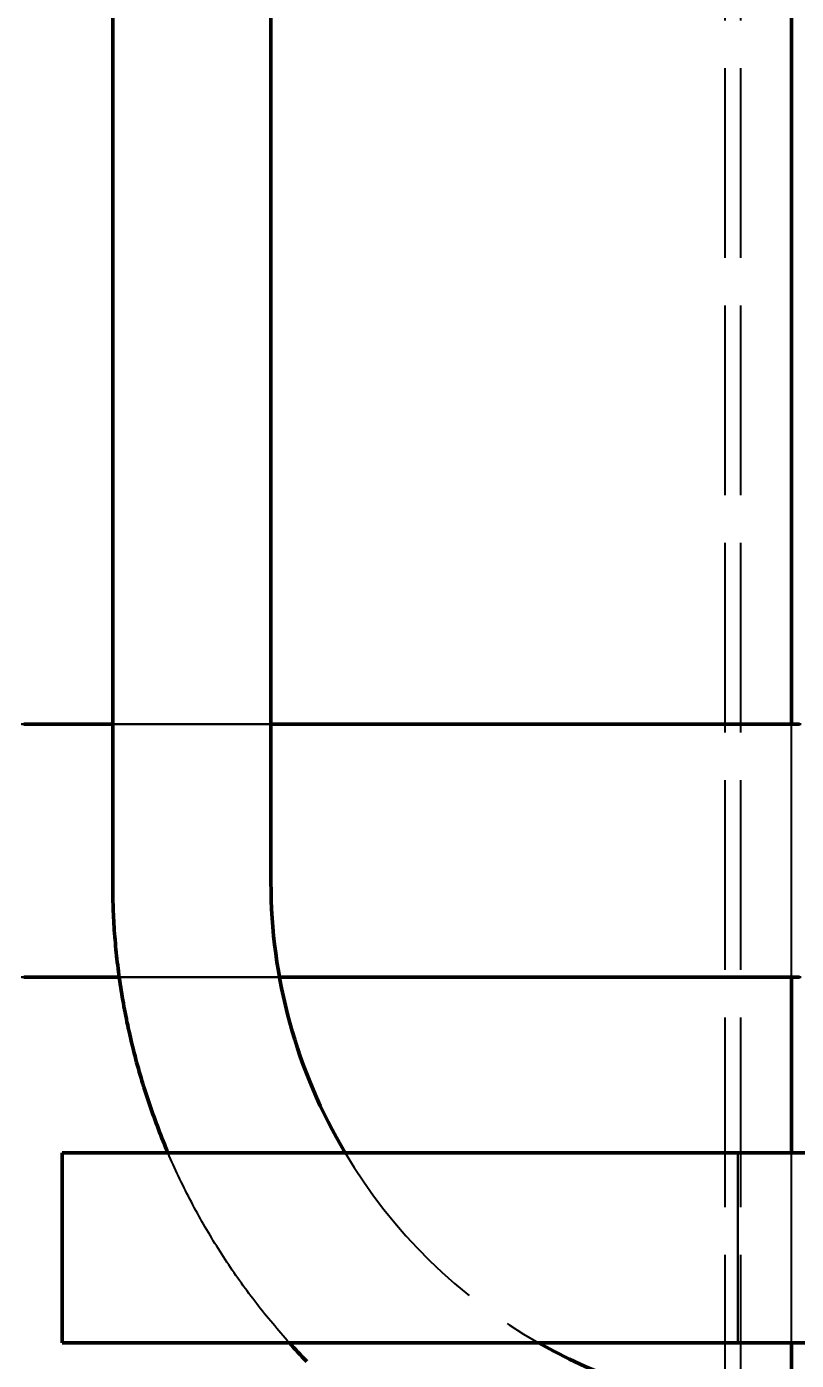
# Model space of a CAD drawing. Header units: millimetres. Extents: x 0 to 594, y 0 to 420.
# Drawn here: x 80.52 to 92.67, y 282.4 to 303.47 of the extents above; entities that cross this region are included whole.
import ezdxf

# ---------------------------------------------------------------- set-up
doc = ezdxf.new("R2010")
doc.units = ezdxf.units.MM
doc.linetypes.add('ISO02-TRAZOS', pattern=[3.75, 3, -0.75])
for name, color, linetype, lineweight in [('01-VISIBLE', 7, 'CONTINUOUS', 50), ('02-OCULTA', 4, 'ISO02-TRAZOS', 25), ('04-COTA', 3, 'CONTINUOUS', 25)]:
    doc.layers.add(name, color=color, linetype=linetype, lineweight=lineweight)
doc.styles.add('ISO3098', font='isocpeur.ttf')
doc.dimstyles.new('FLAMA-ISO', dxfattribs={"dimtxt": 3.5, "dimasz": 3, "dimexe": 2, "dimexo": 1, "dimgap": 1, "dimtad": 1, "dimdec": 1, "dimtxsty": 'ISO3098', "dimcen": 2.5, "dimclrd": 3, "dimclre": 3, "dimclrt": 3, "dimazin": 3, "dimtfac": 1, "dimtmove": 0, "dimatfit": 3, "dimlwd": 25, "dimlwe": 25})

msp = doc.modelspace()

# ---------------------------------------------------------------- linework, layer by layer
at = {"layer": '01-VISIBLE'}
for p, q in [((81.875, 289.953), (81.875, 311.156)), ((84.375, 289.953), (84.375, 311.156)), ((92.6, 292.455), (92.6, 311.156)), ((92.6, 285.678), (92.6, 288.455)), ((81.075, 282.678), (81.075, 285.678)), ((81.075, 285.678), (104.425, 285.678)), ((81.075, 282.678), (104.425, 282.678)), ((92.6, 281.579), (92.6, 282.678))]:
    msp.add_line(p, q, dxfattribs=at)
for points in [[(80.469, 292.455), (80.519, 292.455), (80.569, 292.455), (80.619, 292.455), (80.67, 292.455), (80.72, 292.455), (80.77, 292.455), (80.82, 292.455), (80.87, 292.455), (80.921, 292.455), (80.971, 292.455), (81.021, 292.455), (81.071, 292.455), (81.122, 292.455), (81.172, 292.455), (81.222, 292.455), (81.272, 292.455), (81.323, 292.455), (81.373, 292.455), (81.423, 292.455), (81.473, 292.455), (81.523, 292.455), (81.574, 292.455), (81.624, 292.455), (81.674, 292.455), (81.724, 292.455), (81.775, 292.455), (81.825, 292.455), (81.875, 292.455)], [(84.375, 292.455), (84.425, 292.455), (84.475, 292.455), (84.525, 292.455), (84.575, 292.455), (84.625, 292.455), (84.675, 292.455), (84.725, 292.455), (84.775, 292.455), (84.825, 292.455), (84.875, 292.455), (84.925, 292.455), (84.975, 292.455), (85.025, 292.455), (85.075, 292.455), (85.125, 292.455), (85.175, 292.455), (85.225, 292.455), (85.275, 292.455), (85.325, 292.455), (85.375, 292.455), (85.425, 292.455), (85.475, 292.455), (85.525, 292.455), (85.575, 292.455), (85.625, 292.455), (85.675, 292.455), (85.725, 292.455), (85.775, 292.455), (85.825, 292.455), (85.875, 292.455), (85.925, 292.455), (85.975, 292.455), (86.025, 292.455), (86.075, 292.455), (86.125, 292.455), (86.175, 292.455), (86.225, 292.455), (86.275, 292.455), (86.325, 292.455), (86.375, 292.455), (86.425, 292.455), (86.475, 292.455), (86.525, 292.455), (86.575, 292.455), (86.625, 292.455), (86.675, 292.455), (86.725, 292.455), (86.775, 292.455), (86.825, 292.455), (86.875, 292.455), (86.925, 292.455), (86.975, 292.455), (87.025, 292.455), (87.075, 292.455), (87.125, 292.455), (87.175, 292.455), (87.225, 292.455), (87.275, 292.455), (87.325, 292.455), (87.375, 292.455), (87.425, 292.455), (87.475, 292.455), (87.525, 292.455), (87.575, 292.455), (87.625, 292.455), (87.675, 292.455), (87.725, 292.455), (87.775, 292.455), (87.825, 292.455), (87.875, 292.455), (87.925, 292.455), (87.975, 292.455), (88.025, 292.455), (88.075, 292.455), (88.125, 292.455), (88.175, 292.455), (88.225, 292.455), (88.275, 292.455), (88.325, 292.455), (88.375, 292.455), (88.425, 292.455), (88.475, 292.455), (88.525, 292.455), (88.575, 292.455), (88.625, 292.455), (88.675, 292.455), (88.725, 292.455), (88.775, 292.455), (88.825, 292.455), (88.875, 292.455), (88.925, 292.455), (88.975, 292.455), (89.025, 292.455), (89.075, 292.455), (89.125, 292.455), (89.175, 292.455), (89.225, 292.455), (89.275, 292.455), (89.325, 292.455), (89.375, 292.455), (89.425, 292.455), (89.475, 292.455), (89.525, 292.455), (89.575, 292.455), (89.625, 292.455), (89.675, 292.455), (89.725, 292.455), (89.775, 292.455), (89.825, 292.455), (89.875, 292.455), (89.925, 292.455), (89.975, 292.455), (90.025, 292.455), (90.075, 292.455), (90.125, 292.455), (90.175, 292.455), (90.225, 292.455), (90.275, 292.455), (90.325, 292.455), (90.375, 292.455), (90.425, 292.455), (90.475, 292.455), (90.525, 292.455), (90.575, 292.455), (90.625, 292.455), (90.675, 292.455), (90.725, 292.455), (90.775, 292.455), (90.825, 292.455), (90.875, 292.455), (90.925, 292.455), (90.975, 292.455), (91.025, 292.455), (91.075, 292.455), (91.125, 292.455), (91.175, 292.455), (91.225, 292.455), (91.275, 292.455), (91.325, 292.455), (91.375, 292.455), (91.425, 292.455), (91.475, 292.455), (91.525, 292.455), (91.575, 292.455), (91.625, 292.455), (91.675, 292.455), (91.725, 292.455), (91.775, 292.455), (91.825, 292.455), (91.875, 292.455), (91.925, 292.455), (91.975, 292.455), (92.025, 292.455), (92.075, 292.455), (92.125, 292.455), (92.175, 292.455), (92.225, 292.455), (92.275, 292.455), (92.325, 292.455), (92.375, 292.455), (92.425, 292.455), (92.475, 292.455), (92.525, 292.455), (92.575, 292.455), (92.625, 292.455), (92.675, 292.455), (92.725, 292.455)], [(82.75, 285.678), (82.731, 285.724), (82.711, 285.771), (82.692, 285.818), (82.673, 285.864), (82.654, 285.911), (82.635, 285.958), (82.617, 286.005), (82.599, 286.052), (82.581, 286.1), (82.563, 286.147), (82.545, 286.194), (82.528, 286.242), (82.511, 286.289), (82.494, 286.337), (82.477, 286.384), (82.461, 286.432), (82.445, 286.48), (82.428, 286.528), (82.413, 286.576), (82.397, 286.624), (82.382, 286.672), (82.367, 286.72), (82.352, 286.768), (82.337, 286.817), (82.323, 286.865), (82.308, 286.914), (82.294, 286.962), (82.281, 287.011), (82.267, 287.059), (82.254, 287.108), (82.241, 287.157), (82.228, 287.206), (82.215, 287.254), (82.203, 287.303), (82.191, 287.352), (82.179, 287.401), (82.167, 287.451), (82.155, 287.5), (82.144, 287.549), (82.133, 287.598), (82.122, 287.648), (82.112, 287.697), (82.101, 287.746), (82.091, 287.796), (82.081, 287.845), (82.072, 287.895), (82.062, 287.945), (82.053, 287.994), (82.044, 288.044), (82.035, 288.094), (82.027, 288.143), (82.018, 288.193), (82.01, 288.243), (82.002, 288.293), (81.995, 288.343), (81.987, 288.393), (81.98, 288.443), (81.973, 288.493), (81.967, 288.543), (81.96, 288.593), (81.954, 288.643), (81.948, 288.693), (81.942, 288.743), (81.937, 288.794), (81.932, 288.844), (81.927, 288.894), (81.922, 288.944), (81.917, 288.995), (81.913, 289.045), (81.909, 289.095), (81.905, 289.146), (81.901, 289.196), (81.898, 289.246), (81.895, 289.297), (81.892, 289.347), (81.889, 289.398), (81.887, 289.448), (81.884, 289.499), (81.882, 289.549), (81.881, 289.6), (81.879, 289.65), (81.878, 289.701), (81.877, 289.751), (81.876, 289.802), (81.875, 289.852), (81.875, 289.902), (81.875, 289.953)], [(80.471, 288.455), (80.521, 288.455), (80.572, 288.455), (80.622, 288.455), (80.672, 288.455), (80.722, 288.455), (80.773, 288.455), (80.823, 288.455), (80.873, 288.455), (80.923, 288.455), (80.974, 288.455), (81.024, 288.455), (81.074, 288.455), (81.124, 288.455), (81.175, 288.455), (81.225, 288.455), (81.275, 288.455), (81.325, 288.455), (81.376, 288.455), (81.426, 288.455), (81.476, 288.455), (81.526, 288.455), (81.577, 288.455), (81.627, 288.455), (81.677, 288.455), (81.727, 288.455), (81.778, 288.455), (81.828, 288.455), (81.878, 288.455), (81.928, 288.455), (81.979, 288.455)], [(84.51, 288.455), (84.56, 288.455), (84.61, 288.455), (84.66, 288.455), (84.71, 288.455), (84.761, 288.455), (84.811, 288.455), (84.861, 288.455), (84.911, 288.455), (84.961, 288.455), (85.011, 288.455), (85.061, 288.455), (85.111, 288.455), (85.161, 288.455), (85.211, 288.455), (85.261, 288.455), (85.312, 288.455), (85.362, 288.455), (85.412, 288.455), (85.462, 288.455), (85.512, 288.455), (85.562, 288.455), (85.612, 288.455), (85.662, 288.455), (85.712, 288.455), (85.762, 288.455), (85.812, 288.455), (85.863, 288.455), (85.913, 288.455), (85.963, 288.455), (86.013, 288.455), (86.063, 288.455), (86.113, 288.455), (86.163, 288.455), (86.213, 288.455), (86.263, 288.455), (86.313, 288.455), (86.363, 288.455), (86.414, 288.455), (86.464, 288.455), (86.514, 288.455), (86.564, 288.455), (86.614, 288.455), (86.664, 288.455), (86.714, 288.455), (86.764, 288.455), (86.814, 288.455), (86.864, 288.455), (86.914, 288.455), (86.965, 288.455), (87.015, 288.455), (87.065, 288.455), (87.115, 288.455), (87.165, 288.455), (87.215, 288.455), (87.265, 288.455), (87.315, 288.455), (87.365, 288.455), (87.415, 288.455), (87.465, 288.455), (87.516, 288.455), (87.566, 288.455), (87.616, 288.455), (87.666, 288.455), (87.716, 288.455), (87.766, 288.455), (87.816, 288.455), (87.866, 288.455), (87.916, 288.455), (87.966, 288.455), (88.016, 288.455), (88.067, 288.455), (88.117, 288.455), (88.167, 288.455), (88.217, 288.455), (88.267, 288.455), (88.317, 288.455), (88.367, 288.455), (88.417, 288.455), (88.467, 288.455), (88.517, 288.455), (88.567, 288.455), (88.618, 288.455), (88.668, 288.455), (88.718, 288.455), (88.768, 288.455), (88.818, 288.455), (88.868, 288.455), (88.918, 288.455), (88.968, 288.455), (89.018, 288.455), (89.068, 288.455), (89.118, 288.455), (89.169, 288.455), (89.219, 288.455), (89.269, 288.455), (89.319, 288.455), (89.369, 288.455), (89.419, 288.455), (89.469, 288.455), (89.519, 288.455), (89.569, 288.455), (89.619, 288.455), (89.669, 288.455), (89.72, 288.455), (89.77, 288.455), (89.82, 288.455), (89.87, 288.455), (89.92, 288.455), (89.97, 288.455), (90.02, 288.455), (90.07, 288.455), (90.12, 288.455), (90.17, 288.455), (90.22, 288.455), (90.271, 288.455), (90.321, 288.455), (90.371, 288.455), (90.421, 288.455), (90.471, 288.455), (90.521, 288.455), (90.571, 288.455), (90.621, 288.455), (90.671, 288.455), (90.721, 288.455), (90.771, 288.455), (90.822, 288.455), (90.872, 288.455), (90.922, 288.455), (90.972, 288.455), (91.022, 288.455), (91.072, 288.455), (91.122, 288.455), (91.172, 288.455), (91.222, 288.455), (91.272, 288.455), (91.322, 288.455), (91.373, 288.455), (91.423, 288.455), (91.473, 288.455), (91.523, 288.455), (91.573, 288.455), (91.623, 288.455), (91.673, 288.455), (91.723, 288.455), (91.773, 288.455), (91.823, 288.455), (91.873, 288.455), (91.924, 288.455), (91.974, 288.455), (92.024, 288.455), (92.074, 288.455), (92.124, 288.455), (92.174, 288.455), (92.224, 288.455), (92.274, 288.455), (92.324, 288.455), (92.374, 288.455), (92.424, 288.455), (92.475, 288.455), (92.525, 288.455), (92.575, 288.455), (92.625, 288.455), (92.675, 288.455), (92.725, 288.455)], [(84.94, 282.385), (84.905, 282.421), (84.871, 282.457), (84.836, 282.494), (84.802, 282.53), (84.768, 282.567), (84.734, 282.604), (84.7, 282.641), (84.667, 282.678)]]:
    msp.add_lwpolyline(points, dxfattribs=at)
for start, end in [(180, -149.3063), (-119.6971, -60.3029)]:
    msp.add_arc((92.75, 289.953), 8.375, start, end, dxfattribs=at)
at = {"layer": '02-OCULTA'}
for p, q in [((91.55, 262.32), (91.55, 350.656)), ((91.8, 262.32), (91.8, 350.656)), ((92.6, 271.236), (92.6, 337.144)), ((92.6, 288.455), (92.6, 292.455)), ((81.075, 282.678), (81.075, 285.678)), ((81.075, 285.678), (91.75, 285.678)), ((91.75, 285.678), (93.75, 285.678)), ((91.75, 285.678), (91.75, 282.678)), ((91.75, 282.678), (91.75, 285.678)), ((92.6, 282.678), (92.6, 285.678)), ((81.075, 282.678), (91.75, 282.678)), ((91.75, 282.678), (93.75, 282.678))]:
    msp.add_line(p, q, dxfattribs=at)
for points in [[(92.75, 292.455), (92.661, 292.455), (92.571, 292.455), (92.482, 292.455), (92.393, 292.455), (92.304, 292.455), (92.214, 292.455), (92.125, 292.455), (92.036, 292.455), (91.946, 292.455), (91.857, 292.455), (91.768, 292.455), (91.679, 292.455), (91.589, 292.455), (91.5, 292.455), (91.411, 292.455), (91.321, 292.455), (91.232, 292.455), (91.143, 292.455), (91.054, 292.455), (90.964, 292.455), (90.875, 292.455), (90.786, 292.455), (90.697, 292.455), (90.607, 292.455), (90.518, 292.455), (90.429, 292.455), (90.339, 292.455), (90.25, 292.455), (90.161, 292.455), (90.072, 292.455), (89.982, 292.455), (89.893, 292.455), (89.804, 292.455), (89.714, 292.455), (89.625, 292.455), (89.536, 292.455), (89.447, 292.455), (89.357, 292.455), (89.268, 292.455), (89.179, 292.455), (89.089, 292.455), (89, 292.455), (88.911, 292.455), (88.822, 292.455), (88.732, 292.455), (88.643, 292.455), (88.554, 292.455), (88.464, 292.455), (88.375, 292.455), (88.286, 292.455), (88.197, 292.455), (88.107, 292.455), (88.018, 292.455), (87.929, 292.455), (87.84, 292.455), (87.75, 292.455), (87.661, 292.455), (87.572, 292.455), (87.482, 292.455), (87.393, 292.455), (87.304, 292.455), (87.215, 292.455), (87.125, 292.455), (87.036, 292.455), (86.947, 292.455), (86.857, 292.455), (86.768, 292.455), (86.679, 292.455), (86.59, 292.455), (86.5, 292.455), (86.411, 292.455), (86.322, 292.455), (86.232, 292.455), (86.143, 292.455), (86.054, 292.455), (85.965, 292.455), (85.875, 292.455), (85.786, 292.455), (85.697, 292.455), (85.607, 292.455), (85.518, 292.455), (85.429, 292.455), (85.34, 292.455), (85.25, 292.455), (85.161, 292.455), (85.072, 292.455), (84.983, 292.455), (84.893, 292.455), (84.804, 292.455), (84.715, 292.455), (84.625, 292.455), (84.536, 292.455), (84.447, 292.455), (84.358, 292.455), (84.268, 292.455), (84.179, 292.455), (84.09, 292.455), (84, 292.455), (83.911, 292.455), (83.822, 292.455), (83.733, 292.455), (83.643, 292.455), (83.554, 292.455), (83.465, 292.455), (83.375, 292.455), (83.286, 292.455), (83.197, 292.455), (83.108, 292.455), (83.018, 292.455), (82.929, 292.455), (82.84, 292.455), (82.75, 292.455), (82.661, 292.455), (82.572, 292.455), (82.483, 292.455), (82.393, 292.455), (82.304, 292.455), (82.215, 292.455), (82.126, 292.455), (82.036, 292.455), (81.947, 292.455), (81.858, 292.455), (81.768, 292.455), (81.679, 292.455), (81.59, 292.455), (81.501, 292.455), (81.411, 292.455), (81.322, 292.455), (81.233, 292.455), (81.143, 292.455), (81.054, 292.455), (80.965, 292.455), (80.876, 292.455), (80.786, 292.455), (80.697, 292.455), (80.608, 292.455), (80.518, 292.455), (80.429, 292.455)], [(80.437, 292.455), (80.524, 292.455), (80.612, 292.455), (80.699, 292.455), (80.786, 292.455), (80.874, 292.455), (80.961, 292.455), (81.048, 292.455), (81.136, 292.455), (81.223, 292.455), (81.31, 292.455), (81.398, 292.455), (81.485, 292.455), (81.572, 292.455), (81.66, 292.455), (81.747, 292.455), (81.834, 292.455), (81.921, 292.455), (82.009, 292.455), (82.096, 292.455), (82.183, 292.455), (82.271, 292.455), (82.358, 292.455), (82.445, 292.455), (82.533, 292.455), (82.62, 292.455), (82.707, 292.455), (82.795, 292.455), (82.882, 292.455), (82.969, 292.455), (83.057, 292.455), (83.144, 292.455), (83.231, 292.455), (83.319, 292.455), (83.406, 292.455), (83.493, 292.455), (83.581, 292.455), (83.668, 292.455), (83.755, 292.455), (83.843, 292.455), (83.93, 292.455), (84.017, 292.455), (84.105, 292.455), (84.192, 292.455), (84.279, 292.455), (84.367, 292.455), (84.454, 292.455), (84.541, 292.455), (84.629, 292.455), (84.716, 292.455), (84.803, 292.455), (84.891, 292.455), (84.978, 292.455), (85.065, 292.455), (85.153, 292.455), (85.24, 292.455), (85.327, 292.455), (85.415, 292.455), (85.502, 292.455), (85.589, 292.455), (85.677, 292.455), (85.764, 292.455), (85.851, 292.455), (85.939, 292.455), (86.026, 292.455), (86.113, 292.455), (86.201, 292.455), (86.288, 292.455), (86.375, 292.455), (86.462, 292.455), (86.55, 292.455), (86.637, 292.455), (86.724, 292.455), (86.812, 292.455), (86.899, 292.455), (86.986, 292.455), (87.074, 292.455), (87.161, 292.455), (87.248, 292.455), (87.336, 292.455), (87.423, 292.455), (87.51, 292.455), (87.598, 292.455), (87.685, 292.455), (87.772, 292.455), (87.86, 292.455), (87.947, 292.455), (88.034, 292.455), (88.122, 292.455), (88.209, 292.455), (88.296, 292.455), (88.384, 292.455), (88.471, 292.455), (88.558, 292.455), (88.646, 292.455), (88.733, 292.455), (88.82, 292.455), (88.908, 292.455), (88.995, 292.455), (89.082, 292.455), (89.17, 292.455), (89.257, 292.455), (89.344, 292.455), (89.432, 292.455), (89.519, 292.455), (89.606, 292.455), (89.694, 292.455), (89.781, 292.455), (89.868, 292.455), (89.956, 292.455), (90.043, 292.455), (90.13, 292.455), (90.218, 292.455), (90.305, 292.455), (90.392, 292.455), (90.48, 292.455), (90.567, 292.455), (90.654, 292.455), (90.741, 292.455), (90.829, 292.455), (90.916, 292.455), (91.003, 292.455), (91.091, 292.455), (91.178, 292.455), (91.265, 292.455), (91.353, 292.455), (91.44, 292.455), (91.527, 292.455), (91.615, 292.455), (91.702, 292.455), (91.789, 292.455), (91.877, 292.455), (91.964, 292.455), (92.051, 292.455), (92.139, 292.455), (92.226, 292.455), (92.313, 292.455), (92.401, 292.455), (92.488, 292.455), (92.575, 292.455), (92.663, 292.455), (92.75, 292.455)], [(92.75, 292.455), (92.663, 292.455), (92.575, 292.455), (92.488, 292.455), (92.401, 292.455), (92.313, 292.455), (92.226, 292.455), (92.139, 292.455), (92.051, 292.455), (91.964, 292.455), (91.877, 292.455), (91.789, 292.455), (91.702, 292.455), (91.615, 292.455), (91.527, 292.455), (91.44, 292.455), (91.353, 292.455), (91.265, 292.455), (91.178, 292.455), (91.091, 292.455), (91.003, 292.455), (90.916, 292.455), (90.829, 292.455), (90.741, 292.455), (90.654, 292.455), (90.567, 292.455), (90.48, 292.455), (90.392, 292.455), (90.305, 292.455), (90.218, 292.455), (90.13, 292.455), (90.043, 292.455), (89.956, 292.455), (89.868, 292.455), (89.781, 292.455), (89.694, 292.455), (89.606, 292.455), (89.519, 292.455), (89.432, 292.455), (89.344, 292.455), (89.257, 292.455), (89.17, 292.455), (89.082, 292.455), (88.995, 292.455), (88.908, 292.455), (88.82, 292.455), (88.733, 292.455), (88.646, 292.455), (88.558, 292.455), (88.471, 292.455), (88.384, 292.455), (88.296, 292.455), (88.209, 292.455), (88.122, 292.455), (88.034, 292.455), (87.947, 292.455), (87.86, 292.455), (87.772, 292.455), (87.685, 292.455), (87.598, 292.455), (87.51, 292.455), (87.423, 292.455), (87.336, 292.455), (87.248, 292.455), (87.161, 292.455), (87.074, 292.455), (86.986, 292.455), (86.899, 292.455), (86.812, 292.455), (86.724, 292.455), (86.637, 292.455), (86.55, 292.455), (86.462, 292.455), (86.375, 292.455), (86.288, 292.455), (86.201, 292.455), (86.113, 292.455), (86.026, 292.455), (85.939, 292.455), (85.851, 292.455), (85.764, 292.455), (85.677, 292.455), (85.589, 292.455), (85.502, 292.455), (85.415, 292.455), (85.327, 292.455), (85.24, 292.455), (85.153, 292.455), (85.065, 292.455), (84.978, 292.455), (84.891, 292.455), (84.803, 292.455), (84.716, 292.455), (84.629, 292.455), (84.541, 292.455), (84.454, 292.455), (84.367, 292.455), (84.279, 292.455), (84.192, 292.455), (84.105, 292.455), (84.017, 292.455), (83.93, 292.455), (83.843, 292.455), (83.755, 292.455), (83.668, 292.455), (83.581, 292.455), (83.493, 292.455), (83.406, 292.455), (83.319, 292.455), (83.231, 292.455), (83.144, 292.455), (83.057, 292.455), (82.969, 292.455), (82.882, 292.455), (82.795, 292.455), (82.707, 292.455), (82.62, 292.455), (82.533, 292.455), (82.445, 292.455), (82.358, 292.455), (82.271, 292.455), (82.183, 292.455), (82.096, 292.455), (82.009, 292.455), (81.921, 292.455), (81.834, 292.455), (81.747, 292.455), (81.66, 292.455), (81.572, 292.455), (81.485, 292.455), (81.398, 292.455), (81.31, 292.455), (81.223, 292.455), (81.136, 292.455), (81.048, 292.455), (80.961, 292.455), (80.874, 292.455), (80.786, 292.455), (80.699, 292.455), (80.612, 292.455), (80.524, 292.455), (80.437, 292.455)], [(81.875, 292.455), (81.925, 292.455), (81.975, 292.455), (82.025, 292.455), (82.075, 292.455), (82.125, 292.455), (82.175, 292.455), (82.225, 292.455), (82.275, 292.455), (82.325, 292.455), (82.375, 292.455), (82.425, 292.455), (82.475, 292.455), (82.525, 292.455), (82.575, 292.455), (82.625, 292.455), (82.675, 292.455), (82.725, 292.455), (82.775, 292.455), (82.825, 292.455), (82.875, 292.455), (82.925, 292.455), (82.975, 292.455), (83.025, 292.455), (83.075, 292.455), (83.125, 292.455), (83.175, 292.455), (83.225, 292.455), (83.275, 292.455), (83.325, 292.455), (83.375, 292.455), (83.425, 292.455), (83.475, 292.455), (83.525, 292.455), (83.575, 292.455), (83.625, 292.455), (83.675, 292.455), (83.725, 292.455), (83.775, 292.455), (83.825, 292.455), (83.875, 292.455), (83.925, 292.455), (83.975, 292.455), (84.025, 292.455), (84.075, 292.455), (84.125, 292.455), (84.175, 292.455), (84.225, 292.455), (84.275, 292.455), (84.325, 292.455), (84.375, 292.455)], [(92.75, 288.455), (92.661, 288.455), (92.571, 288.455), (92.482, 288.455), (92.393, 288.455), (92.304, 288.455), (92.214, 288.455), (92.125, 288.455), (92.036, 288.455), (91.946, 288.455), (91.857, 288.455), (91.768, 288.455), (91.679, 288.455), (91.589, 288.455), (91.5, 288.455), (91.411, 288.455), (91.321, 288.455), (91.232, 288.455), (91.143, 288.455), (91.054, 288.455), (90.964, 288.455), (90.875, 288.455), (90.786, 288.455), (90.697, 288.455), (90.607, 288.455), (90.518, 288.455), (90.429, 288.455), (90.339, 288.455), (90.25, 288.455), (90.161, 288.455), (90.072, 288.455), (89.982, 288.455), (89.893, 288.455), (89.804, 288.455), (89.714, 288.455), (89.625, 288.455), (89.536, 288.455), (89.447, 288.455), (89.357, 288.455), (89.268, 288.455), (89.179, 288.455), (89.089, 288.455), (89, 288.455), (88.911, 288.455), (88.822, 288.455), (88.732, 288.455), (88.643, 288.455), (88.554, 288.455), (88.464, 288.455), (88.375, 288.455), (88.286, 288.455), (88.197, 288.455), (88.107, 288.455), (88.018, 288.455), (87.929, 288.455), (87.84, 288.455), (87.75, 288.455), (87.661, 288.455), (87.572, 288.455), (87.482, 288.455), (87.393, 288.455), (87.304, 288.455), (87.215, 288.455), (87.125, 288.455), (87.036, 288.455), (86.947, 288.455), (86.857, 288.455), (86.768, 288.455), (86.679, 288.455), (86.59, 288.455), (86.5, 288.455), (86.411, 288.455), (86.322, 288.455), (86.232, 288.455), (86.143, 288.455), (86.054, 288.455), (85.965, 288.455), (85.875, 288.455), (85.786, 288.455), (85.697, 288.455), (85.607, 288.455), (85.518, 288.455), (85.429, 288.455), (85.34, 288.455), (85.25, 288.455), (85.161, 288.455), (85.072, 288.455), (84.983, 288.455), (84.893, 288.455), (84.804, 288.455), (84.715, 288.455), (84.625, 288.455), (84.536, 288.455), (84.447, 288.455), (84.358, 288.455), (84.268, 288.455), (84.179, 288.455), (84.09, 288.455), (84, 288.455), (83.911, 288.455), (83.822, 288.455), (83.733, 288.455), (83.643, 288.455), (83.554, 288.455), (83.465, 288.455), (83.375, 288.455), (83.286, 288.455), (83.197, 288.455), (83.108, 288.455), (83.018, 288.455), (82.929, 288.455), (82.84, 288.455), (82.75, 288.455), (82.661, 288.455), (82.572, 288.455), (82.483, 288.455), (82.393, 288.455), (82.304, 288.455), (82.215, 288.455), (82.126, 288.455), (82.036, 288.455), (81.947, 288.455), (81.858, 288.455), (81.768, 288.455), (81.679, 288.455), (81.59, 288.455), (81.501, 288.455), (81.411, 288.455), (81.322, 288.455), (81.233, 288.455), (81.143, 288.455), (81.054, 288.455), (80.965, 288.455), (80.876, 288.455), (80.786, 288.455), (80.697, 288.455), (80.608, 288.455), (80.518, 288.455), (80.429, 288.455)], [(80.437, 288.455), (80.524, 288.455), (80.612, 288.455), (80.699, 288.455), (80.786, 288.455), (80.874, 288.455), (80.961, 288.455), (81.048, 288.455), (81.136, 288.455), (81.223, 288.455), (81.31, 288.455), (81.398, 288.455), (81.485, 288.455), (81.572, 288.455), (81.66, 288.455), (81.747, 288.455), (81.834, 288.455), (81.921, 288.455), (82.009, 288.455), (82.096, 288.455), (82.183, 288.455), (82.271, 288.455), (82.358, 288.455), (82.445, 288.455), (82.533, 288.455), (82.62, 288.455), (82.707, 288.455), (82.795, 288.455), (82.882, 288.455), (82.969, 288.455), (83.057, 288.455), (83.144, 288.455), (83.231, 288.455), (83.319, 288.455), (83.406, 288.455), (83.493, 288.455), (83.581, 288.455), (83.668, 288.455), (83.755, 288.455), (83.843, 288.455), (83.93, 288.455), (84.017, 288.455), (84.105, 288.455), (84.192, 288.455), (84.279, 288.455), (84.367, 288.455), (84.454, 288.455), (84.541, 288.455), (84.629, 288.455), (84.716, 288.455), (84.803, 288.455), (84.891, 288.455), (84.978, 288.455), (85.065, 288.455), (85.153, 288.455), (85.24, 288.455), (85.327, 288.455), (85.415, 288.455), (85.502, 288.455), (85.589, 288.455), (85.677, 288.455), (85.764, 288.455), (85.851, 288.455), (85.939, 288.455), (86.026, 288.455), (86.113, 288.455), (86.201, 288.455), (86.288, 288.455), (86.375, 288.455), (86.462, 288.455), (86.55, 288.455), (86.637, 288.455), (86.724, 288.455), (86.812, 288.455), (86.899, 288.455), (86.986, 288.455), (87.074, 288.455), (87.161, 288.455), (87.248, 288.455), (87.336, 288.455), (87.423, 288.455), (87.51, 288.455), (87.598, 288.455), (87.685, 288.455), (87.772, 288.455), (87.86, 288.455), (87.947, 288.455), (88.034, 288.455), (88.122, 288.455), (88.209, 288.455), (88.296, 288.455), (88.384, 288.455), (88.471, 288.455), (88.558, 288.455), (88.646, 288.455), (88.733, 288.455), (88.82, 288.455), (88.908, 288.455), (88.995, 288.455), (89.082, 288.455), (89.17, 288.455), (89.257, 288.455), (89.344, 288.455), (89.432, 288.455), (89.519, 288.455), (89.606, 288.455), (89.694, 288.455), (89.781, 288.455), (89.868, 288.455), (89.956, 288.455), (90.043, 288.455), (90.13, 288.455), (90.218, 288.455), (90.305, 288.455), (90.392, 288.455), (90.48, 288.455), (90.567, 288.455), (90.654, 288.455), (90.741, 288.455), (90.829, 288.455), (90.916, 288.455), (91.003, 288.455), (91.091, 288.455), (91.178, 288.455), (91.265, 288.455), (91.353, 288.455), (91.44, 288.455), (91.527, 288.455), (91.615, 288.455), (91.702, 288.455), (91.789, 288.455), (91.877, 288.455), (91.964, 288.455), (92.051, 288.455), (92.139, 288.455), (92.226, 288.455), (92.313, 288.455), (92.401, 288.455), (92.488, 288.455), (92.575, 288.455), (92.663, 288.455), (92.75, 288.455)], [(92.75, 288.455), (92.663, 288.455), (92.575, 288.455), (92.488, 288.455), (92.401, 288.455), (92.313, 288.455), (92.226, 288.455), (92.139, 288.455), (92.051, 288.455), (91.964, 288.455), (91.877, 288.455), (91.789, 288.455), (91.702, 288.455), (91.615, 288.455), (91.527, 288.455), (91.44, 288.455), (91.353, 288.455), (91.265, 288.455), (91.178, 288.455), (91.091, 288.455), (91.003, 288.455), (90.916, 288.455), (90.829, 288.455), (90.741, 288.455), (90.654, 288.455), (90.567, 288.455), (90.48, 288.455), (90.392, 288.455), (90.305, 288.455), (90.218, 288.455), (90.13, 288.455), (90.043, 288.455), (89.956, 288.455), (89.868, 288.455), (89.781, 288.455), (89.694, 288.455), (89.606, 288.455), (89.519, 288.455), (89.432, 288.455), (89.344, 288.455), (89.257, 288.455), (89.17, 288.455), (89.082, 288.455), (88.995, 288.455), (88.908, 288.455), (88.82, 288.455), (88.733, 288.455), (88.646, 288.455), (88.558, 288.455), (88.471, 288.455), (88.384, 288.455), (88.296, 288.455), (88.209, 288.455), (88.122, 288.455), (88.034, 288.455), (87.947, 288.455), (87.86, 288.455), (87.772, 288.455), (87.685, 288.455), (87.598, 288.455), (87.51, 288.455), (87.423, 288.455), (87.336, 288.455), (87.248, 288.455), (87.161, 288.455), (87.074, 288.455), (86.986, 288.455), (86.899, 288.455), (86.812, 288.455), (86.724, 288.455), (86.637, 288.455), (86.55, 288.455), (86.462, 288.455), (86.375, 288.455), (86.288, 288.455), (86.201, 288.455), (86.113, 288.455), (86.026, 288.455), (85.939, 288.455), (85.851, 288.455), (85.764, 288.455), (85.677, 288.455), (85.589, 288.455), (85.502, 288.455), (85.415, 288.455), (85.327, 288.455), (85.24, 288.455), (85.153, 288.455), (85.065, 288.455), (84.978, 288.455), (84.891, 288.455), (84.803, 288.455), (84.716, 288.455), (84.629, 288.455), (84.541, 288.455), (84.454, 288.455), (84.367, 288.455), (84.279, 288.455), (84.192, 288.455), (84.105, 288.455), (84.017, 288.455), (83.93, 288.455), (83.843, 288.455), (83.755, 288.455), (83.668, 288.455), (83.581, 288.455), (83.493, 288.455), (83.406, 288.455), (83.319, 288.455), (83.231, 288.455), (83.144, 288.455), (83.057, 288.455), (82.969, 288.455), (82.882, 288.455), (82.795, 288.455), (82.707, 288.455), (82.62, 288.455), (82.533, 288.455), (82.445, 288.455), (82.358, 288.455), (82.271, 288.455), (82.183, 288.455), (82.096, 288.455), (82.009, 288.455), (81.921, 288.455), (81.834, 288.455), (81.747, 288.455), (81.66, 288.455), (81.572, 288.455), (81.485, 288.455), (81.398, 288.455), (81.31, 288.455), (81.223, 288.455), (81.136, 288.455), (81.048, 288.455), (80.961, 288.455), (80.874, 288.455), (80.786, 288.455), (80.699, 288.455), (80.612, 288.455), (80.524, 288.455), (80.437, 288.455)], [(81.979, 288.455), (82.029, 288.455), (82.08, 288.455), (82.131, 288.455), (82.181, 288.455), (82.232, 288.455), (82.282, 288.455), (82.333, 288.455), (82.384, 288.455), (82.434, 288.455), (82.485, 288.455), (82.536, 288.455), (82.586, 288.455), (82.637, 288.455), (82.687, 288.455), (82.738, 288.455), (82.789, 288.455), (82.839, 288.455), (82.89, 288.455), (82.941, 288.455), (82.991, 288.455), (83.042, 288.455), (83.092, 288.455), (83.143, 288.455), (83.194, 288.455), (83.244, 288.455), (83.295, 288.455), (83.346, 288.455), (83.396, 288.455), (83.447, 288.455), (83.498, 288.455), (83.548, 288.455), (83.599, 288.455), (83.649, 288.455), (83.7, 288.455), (83.751, 288.455), (83.801, 288.455), (83.852, 288.455), (83.903, 288.455), (83.953, 288.455), (84.004, 288.455), (84.054, 288.455), (84.105, 288.455), (84.156, 288.455), (84.206, 288.455), (84.257, 288.455), (84.308, 288.455), (84.358, 288.455), (84.409, 288.455), (84.459, 288.455), (84.51, 288.455)], [(84.667, 282.678), (84.633, 282.716), (84.6, 282.753), (84.566, 282.791), (84.533, 282.829), (84.5, 282.867), (84.468, 282.905), (84.435, 282.944), (84.403, 282.982), (84.371, 283.021), (84.339, 283.06), (84.307, 283.099), (84.275, 283.138), (84.244, 283.178), (84.212, 283.217), (84.181, 283.257), (84.15, 283.296), (84.12, 283.336), (84.089, 283.376), (84.059, 283.417), (84.028, 283.457), (83.998, 283.497), (83.969, 283.538), (83.939, 283.579), (83.91, 283.619), (83.88, 283.661), (83.851, 283.702), (83.822, 283.743), (83.794, 283.784), (83.765, 283.826), (83.737, 283.868), (83.709, 283.909), (83.681, 283.951), (83.653, 283.993), (83.626, 284.036), (83.599, 284.078), (83.571, 284.12), (83.545, 284.163), (83.518, 284.206), (83.491, 284.248), (83.465, 284.291), (83.439, 284.334), (83.413, 284.378), (83.387, 284.421), (83.362, 284.464), (83.336, 284.508), (83.311, 284.551), (83.286, 284.595), (83.262, 284.639), (83.237, 284.683), (83.213, 284.727), (83.189, 284.771), (83.165, 284.816), (83.141, 284.86), (83.118, 284.905), (83.094, 284.949), (83.071, 284.994), (83.048, 285.039), (83.026, 285.084), (83.003, 285.129), (82.981, 285.174), (82.959, 285.22), (82.937, 285.265), (82.916, 285.311), (82.894, 285.356), (82.873, 285.402), (82.852, 285.448), (82.831, 285.494), (82.811, 285.539), (82.791, 285.586), (82.77, 285.632), (82.75, 285.678)]]:
    msp.add_lwpolyline(points, dxfattribs=at)
msp.add_arc((92.75, 289.953), 8.375, -149.3063, -119.6971, dxfattribs=at)

# ---------------------------------------------------------------- dimensions: what is measured, and where the dimension line sits
at = {"layer": '04-COTA'}
msp.add_linear_dim(base=(53, 255), p1=(75.25, 255), p2=(89.75, 352.276), angle=90, dimstyle='FLAMA-ISO', override={"dimlfac": 10}, dxfattribs=at).render()

doc.saveas('drawing.dxf')
